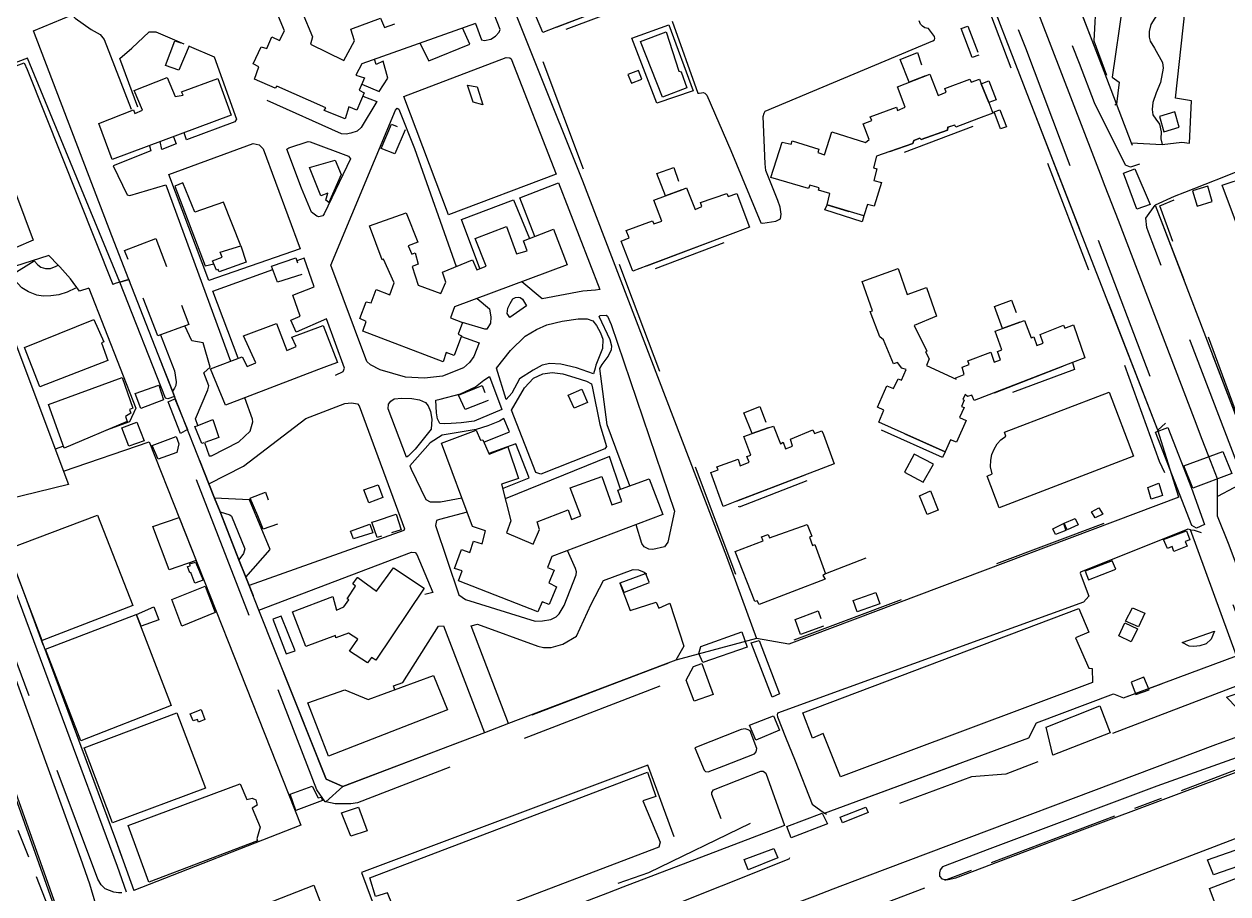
# Model space of a CAD drawing. Header units: millimetres. Extents: x 198785 to 203305, y 542885 to 545889.
# Drawn here: x 200069 to 200370.9, y 545130.9 to 545349.1 of the extents above; entities that cross this region are included whole.
import ezdxf

# ---------------------------------------------------------------- set-up
doc = ezdxf.new("R2010")
doc.units = ezdxf.units.MM
for name, pattern in [('FENCE_25K', [54.3, 28.7, -9.2, -16.4]), ('HIDDEN_BULD_25K', [28.8, 18.4, -10.4]), ('HIDDEN_EMD_25K', [50.97, 33.12, -5.36, 7.13, -5.36]), ('HIDDEN_IN_25K', [56.5, 36.5, -20])]:
    doc.linetypes.add(name, pattern=pattern)
for name, color, linetype in [('A0013114', 253, 'Continuous'), ('A0013118', 253, 'Continuous'), ('A0023214', 253, 'Continuous'), ('A0023217', 253, 'Continuous'), ('A0033324', 253, 'Continuous'), ('A0033327', 253, 'Continuous'), ('A0043325', 253, 'Continuous'), ('A0093351', 253, 'Continuous'), ('A0151224', 253, 'Continuous'), ('B0014111', 253, 'Continuous'), ('B0014115', 253, 'Continuous'), ('B0014116', 253, 'Continuous'), ('B0014118', 253, 'Continuous'), ('B0024120', 253, 'Continuous'), ('B0024127', 253, 'Continuous'), ('C0076117', 253, 'Continuous'), ('C0523121', 253, 'Continuous'), ('F0017111', 253, 'Continuous'), ('F0047224', 253, 'Continuous'), ('G0018117', 253, 'Continuous')]:
    doc.layers.add(name, color=color, linetype=linetype)

msp = doc.modelspace()

# ---------------------------------------------------------------- linework, layer by layer
at = {"layer": 'A0013114'}
for points in [[(200358.59, 545230.47), (200353.32, 545247.28), (200334.35, 545296), (200327.97, 545312.39), (200321.08, 545330.09), (200294.87, 545398.03), (200285.98, 545421.51), (200284.11, 545426.46), (200280.98, 545434.87), (200276.83, 545444.87), (200274.03, 545451.61), (200262.36, 545482.2), (200256.57, 545497.9), (200247.42, 545522.69), (200236.51, 545551.28), (200233.54, 545558.89), (200222.44, 545569.22), (200221.84, 545570.34)], [(200354.2, 545447.89), (200350.46, 545448.39), (200341.15, 545445.05), (200333.47, 545442.33), (200307.67, 545432.24), (200305.17, 545426.33), (200313.5, 545405.32), (200339.75, 545337.27), (200346.64, 545319.3)], [(200086.44, 545100.3), (200086.57, 545101.28), (200085.54, 545103.75), (200082.79, 545111.55), (200078.03, 545125.07), (200074.53, 545135.02), (200044.35, 545219.68), (200042.96, 545223.74), (200040.73, 545230.2), (200033.07, 545252.48), (200006.7, 545325.3), (200006.27, 545325.01), (200032.6, 545252.31), (200043.88, 545219.51), (200074.06, 545134.85), (200085.07, 545103.57), (200086.44, 545100.3)], [(200352.62, 545303.68), (200372.11, 545252.85), (200375.1, 545245.03), (200377.39, 545239.07)], [(200060.58, 545228.85), (200064.75, 545217.65), (200069.08, 545206.01), (200091.95, 545144.58), (200096.48, 545131.79)], [(200269.69, 545151.21), (200320.98, 545170.07), (200322.83, 545173.84), (200342.18, 545181.13), (200344.72, 545180.12), (200361.32, 545186.29), (200373.03, 545190.64), (200361.49, 545222.26)], [(200259.64, 545148.09), (200219.16, 545132.62), (200215.27, 545131.13), (200162.94, 545111.13)], [(200378.09, 545146.88), (200304.72, 545118.75), (200294.2, 545112.4), (200290.53, 545105.38), (200286.1, 545100.6), (200281.83, 545097.7), (200275.61, 545094.83), (200243.3, 545082.19), (200245.3, 545077.05)]]:
    msp.add_lwpolyline(points, dxfattribs=at)
at = {"layer": 'A0013118'}
for points in [[(200007.74, 545395.04), (200006.08, 545389.17), (200010.39, 545377.89), (200074.66, 545402.45), (200101.56, 545412.34), (200120.33, 545438.26), (200142.61, 545470.52), (200146, 545475.06), (200151.23, 545454.06), (200209.05, 545309.77), (200245.11, 545215.54), (200252.63, 545194.98)], [(200346.64, 545319.3), (200354.35, 545318.87), (200359.31, 545319.46), (200361.25, 545319.26), (200361.7, 545329.83), (200357.74, 545330.48), (200369.27, 545436.45), (200370.36, 545443.44), (200370.47, 545444.82), (200369.79, 545450.86), (200369.41, 545451.33), (200368.84, 545451.6)], [(200345.35, 545411.06), (200344.13, 545403.59), (200342.5, 545384.01), (200345.82, 545383.17), (200345.9, 545382.17), (200342.09, 545366.82), (200342.77, 545366.21), (200344.32, 545364.49), (200344.73, 545363.54), (200344.53, 545361.54), (200343.97, 545359.48), (200343.64, 545356.77), (200344.01, 545355.3), (200344.43, 545353.66), (200341.85, 545335.74), (200343.58, 545334.54), (200342.97, 545329.03), (200342.52, 545328.78)], [(200182.21, 545349.28), (200183.72, 545345.17), (200184.48, 545344.97), (200186.02, 545345.32), (200187.2, 545346.07), (200188.15, 545347.04), (200188.34, 545347.71), (200167.24, 545401.9), (200166.22, 545402.17), (200164.98, 545402.03), (200163.11, 545401.43), (200161.64, 545400.7), (200161.16, 545400.11), (200161.29, 545399.1), (200172.12, 545370.29), (200171.61, 545368.71), (200170.69, 545366.26), (200170.93, 545364.99), (200173.82, 545356.44)], [(200355.01, 545354.41), (200351.54, 545348.95), (200351.13, 545347.2), (200351.11, 545345.78), (200351.35, 545344.83), (200352.42, 545343.04), (200354.45, 545339.45), (200354.65, 545338.04), (200353.97, 545334.42), (200352.87, 545331.88), (200352.03, 545329.39), (200351.87, 545327.63), (200352.06, 545326.33), (200352.79, 545325.26), (200353.71, 545324), (200354.11, 545322.03), (200354.02, 545320.34), (200354.35, 545318.87)], [(200095.25, 545285.01), (200090.98, 545295.95), (200071.36, 545347.4), (200081.02, 545351.44), (200081.79, 545350.57), (200085.8, 545347.7), (200088.06, 545346.52), (200089.1, 545345.23), (200095.85, 545327.78)], [(200097.51, 545328.24), (200093.03, 545340.44), (200095.98, 545343.09), (200100.38, 545347.19), (200102, 545347.11), (200109.03, 545344.11)], [(200168.27, 545344.33), (200170.52, 545339.9), (200180.74, 545344.06), (200178.95, 545348.12)], [(200110.36, 545343.54), (200116.62, 545340.87), (200122.29, 545325.21), (200121.83, 545324.56), (200109.68, 545320.04), (200109.11, 545321.85)], [(200092.99, 545284.36), (200069.87, 545340.55), (200026.29, 545324.11), (200026.58, 545323.5), (200069.04, 545339.35), (200069.76, 545337.72)], [(200153.65, 545334), (200158.02, 545332.18), (200160.23, 545335.53), (200159.04, 545339.78), (200157.29, 545338.97), (200156.9, 545340.29)], [(200175.46, 545301.29), (200164.24, 545330.92), (200189.87, 545340.71), (200190.8, 545340.6), (200191.14, 545340.4), (200202.39, 545311.44), (200175.46, 545301.29)], [(200069.76, 545337.72), (200091.25, 545283.8)], [(200153.93, 545331), (200157.44, 545329.68), (200153.54, 545323.16), (200152.48, 545322.25), (200150.94, 545321.7), (200149.78, 545321.52), (200148.62, 545321.6), (200129.92, 545329.96)], [(200178.65, 545270.73), (200183.1, 545269.17), (200181.75, 545265.73), (200180.72, 545264.2), (200179.19, 545262.91), (200173.92, 545260.8), (200169.39, 545260.27), (200164.65, 545260.58), (200158.3, 545262.42), (200155.84, 545263.61), (200154.96, 545264.45), (200145.94, 545288.62), (200162.1, 545327.51), (200162.58, 545327.99), (200162.98, 545327.72), (200166.91, 545317.92), (200177.32, 545288.29)], [(200100.41, 545318.59), (200100.77, 545317.29), (200091.35, 545313.53), (200094.86, 545306.27), (200095.54, 545306.13), (200104.52, 545308.81), (200120.78, 545264.56)], [(200106.45, 545320.85), (200107.09, 545319.03), (200103.57, 545317.6), (200103.13, 545319.61)], [(200115.31, 545284.79), (200105.28, 545311.33), (200126.46, 545319.16), (200127.93, 545318.77), (200128.93, 545317.82), (200138.21, 545292.7), (200115.31, 545284.79)], [(200142.9, 545300.78), (200142.43, 545300.95), (200141.09, 545301.9), (200138.55, 545307.95), (200134.89, 545317.7), (200135.35, 545318.09), (200140.22, 545319.64), (200140.73, 545319.54), (200150.32, 545315.98), (200150.81, 545315.32), (200144.23, 545301.47), (200143.87, 545301.01), (200142.9, 545300.78)], [(200526.92, 545296.44), (200518.55, 545317.95), (200516.93, 545317.45), (200515.19, 545320.31), (200403.68, 545277.29), (200391.94, 545307.22), (200395.73, 545308.95), (200393.04, 545313.84), (200379.64, 545314.58), (200378.72, 545314.3), (200370.19, 545310.91), (200359.98, 545306.85), (200357.41, 545305.83), (200352.62, 545303.68)], [(200197.07, 545295.83), (200193.33, 545305.51), (200203.04, 545309.24), (200213.4, 545282.56), (200212.3, 545282.36), (200209.12, 545282.13), (200198.94, 545280.15), (200193.84, 545284.48)], [(200183.28, 545287.78), (200178.72, 545300.05), (200191.75, 545305.02), (200195.71, 545295.3)], [(200077.56, 545288.66), (200075.22, 545291.07), (200066.62, 545288.33), (200065.96, 545290.19), (200044.34, 545282.27), (200043.95, 545283.1)], [(200085.19, 545282.83), (200082.91, 545282.07), (200080.65, 545285.19), (200077.99, 545288.21), (200077.56, 545288.66)], [(200147.08, 545261.06), (200148.98, 545261.95), (200149.32, 545262.81), (200144.82, 545275.14), (200137.21, 545271.84), (200135.88, 545274.88), (200138.19, 545275.87), (200136.35, 545281.12), (200141.74, 545283.17), (200139.19, 545290.39), (200137.41, 545289.75)], [(200122.68, 545265.29), (200116.33, 545282.09), (200131.35, 545287.55)], [(200057.55, 545283.16), (200058.62, 545282.86), (200061.69, 545276.06), (200063.93, 545276.86), (200080.11, 545233.66), (200060.58, 545228.85)], [(200085.19, 545282.83), (200097.05, 545252.8)], [(200358.59, 545230.47), (200260.8, 545193.56), (200252.63, 545194.98), (200232.43, 545189.57), (200229.12, 545188.31), (200217.67, 545183.97), (200190.47, 545173.66), (200184.48, 545171.38), (200148.94, 545157.9), (200144.7, 545159.72), (200127.88, 545202.14), (200125.43, 545208.29), (200124.61, 545210.37), (200122.86, 545214.77), (200118.12, 545226.74), (200116.76, 545230.16), (200115.33, 545233.77), (200106.69, 545255.7), (200106.17, 545257.02), (200095.25, 545285.01), (200091.8, 545284.02), (200091.25, 545283.8)], [(200182.59, 545280.3), (200185.68, 545277.64), (200186.02, 545275.61), (200185.96, 545274.07), (200185.01, 545272.61), (200184.53, 545272.57), (200178.95, 545274.28)], [(200190.76, 545275.5), (200190.11, 545276.48), (200190.26, 545277.84), (200190.86, 545279.03), (200191.55, 545280.15), (200192.21, 545280.55), (200192.85, 545280.63), (200193.4, 545280.52), (200194, 545280.11), (200194.97, 545278.42), (200190.76, 545275.5)], [(200112.6, 545248.44), (200111.97, 545250.13), (200115.09, 545257.39), (200115.33, 545258.39), (200114.1, 545261.59), (200115.66, 545263.05), (200113.88, 545269.16), (200111.07, 545269.62), (200109.3, 545273.42)], [(200211.78, 545261.35), (200207.54, 545262.86), (200203.62, 545263.82), (200200.8, 545263.97), (200198.93, 545263.57), (200196.67, 545262.34), (200193.22, 545260.13), (200191.32, 545256.57), (200189.86, 545254.93), (200187.45, 545262.77), (200190.98, 545267.27), (200194.66, 545270.8), (200197.47, 545272.46), (200200.07, 545273.63), (200203.89, 545274.62), (200207.96, 545275.15), (200210.16, 545275.16), (200211.63, 545274.65), (200212.56, 545273.47), (200213.55, 545271.67), (200214.12, 545270.08), (200214.04, 545267.74), (200212.39, 545263.54), (200212.18, 545262.83), (200211.78, 545261.35)], [(200220.92, 545233.28), (200215.18, 545248.6), (200213.33, 545262.73), (200213.92, 545263.7), (200215.44, 545265.74), (200216.28, 545267.51), (200216.37, 545268.28), (200215.92, 545269.94), (200213.24, 545275.76), (200213.47, 545276), (200214.93, 545276.1), (200215.33, 545275.86), (200216.17, 545273.73), (200232.06, 545226.9), (200230.46, 545219.14), (200229.62, 545218), (200226.7, 545217.3), (200225.64, 545217.4), (200224.52, 545217.98), (200223.94, 545218.85), (200222.47, 545223.54)], [(200103.16, 545271.18), (200106.72, 545262.16), (200107.13, 545259.34), (200107.02, 545258.49), (200106.69, 545257.77), (200106.17, 545257.02)], [(200198.59, 545236.19), (200197.34, 545236.62), (200191.23, 545252.24), (200194.5, 545257.84), (200196.77, 545260.26), (200199.07, 545261.34), (200201.39, 545261.68), (200204.09, 545261.34), (200207.09, 545260.48), (200210.04, 545259.56), (200211.26, 545258.91), (200211.51, 545257.75), (200213.38, 545248.66), (200215, 545243.15), (200214.64, 545242.53), (200198.59, 545236.19)], [(200174.48, 545248.82), (200173.28, 545248.95), (200172.66, 545250.09), (200172.38, 545251.58), (200172.26, 545254.77), (200173.3, 545255), (200178.41, 545256.34), (200182.2, 545258.13), (200184.32, 545259.8), (200185.7, 545260.74), (200188.77, 545252.44), (200181.88, 545249.5), (200178.62, 545249.05), (200176.09, 545248.89), (200174.48, 545248.82)], [(200114.21, 545244.12), (200115.44, 545240.8), (200115.99, 545240.79), (200122.87, 545244.32), (200125.66, 545246.99), (200126.37, 545249.37), (200126.3, 545250), (200124.31, 545255.33)], [(200164.88, 545240.51), (200160.3, 545252.59), (200160.35, 545253.76), (200160.93, 545254.54), (200161.79, 545255.09), (200163.71, 545255.31), (200166.22, 545255.22), (200168.14, 545254.87), (200169.61, 545254.17), (200170.34, 545253.37), (200170.94, 545251.94), (200171.22, 545249.97), (200171.04, 545247.52), (200167.07, 545242.46), (200165.29, 545240.75), (200164.88, 545240.51)], [(200097.05, 545252.8), (200095.44, 545249.38), (200089.65, 545247.23)], [(200115.33, 545233.77), (200123.99, 545238.24), (200139.64, 545250.21), (200149.43, 545253.92), (200151.11, 545254.1), (200152.58, 545253.85), (200153, 545253.37), (200164.4, 545222.51), (200164.22, 545222.07), (200125.43, 545208.29)], [(200184.29, 545244.22), (200190.7, 545246.8), (200189.31, 545250.18), (200188.18, 545249.47), (200185.29, 545248.3), (200182.35, 545247.45), (200173.82, 545245.98), (200170.86, 545244.1), (200165.76, 545238.32), (200166.03, 545237.51), (200169.74, 545229.83), (200170.82, 545229.24), (200173.38, 545229.28), (200178.79, 545230.29)], [(200078.84, 545243.22), (200076.81, 545242.46)], [(200078.86, 545236.99), (200100.39, 545244.34)], [(200100.39, 545244.34), (200138.35, 545148.23), (200096.48, 545131.79)], [(200189, 545232.66), (200195.61, 545235.29), (200192.3, 545243.83), (200185.55, 545241.44)], [(200218.59, 545232.43), (200215.8, 545240.65), (200189.64, 545230.05)], [(200124.61, 545210.37), (200130.69, 545217.33), (200125.49, 545229.74), (200116.76, 545230.16)], [(200118.12, 545226.74), (200120.6, 545226.04), (200121.02, 545225.71), (200124.32, 545217.46), (200124.17, 545216.9), (200123.98, 545216.3), (200122.86, 545214.77)], [(200180.14, 545226.65), (200173.17, 545224.87), (200172.38, 545224.57), (200172.17, 545223.38), (200178, 545205.99), (200179.66, 545204.79), (200197.18, 545199.36), (200199.03, 545199.41), (200201.07, 545199.79), (200202.41, 545200.42), (200203.13, 545201.17), (200204.4, 545203.31), (200207.47, 545210.94), (200207.48, 545211.7), (200207.24, 545212.57), (200205.29, 545217.04)], [(200361.49, 545222.26), (200360.79, 545222.4), (200333.87, 545211.61), (200333.8, 545211.4), (200336.03, 545205.6), (200334.66, 545204.11), (200257.88, 545176.24), (200257.85, 545175.85), (200257.96, 545175.33), (200259.96, 545170.27), (200262.33, 545164.29), (200266.61, 545153.45), (200269.69, 545151.21)], [(200127.82, 545202.12), (200166.12, 545216.66), (200167.02, 545216.54), (200167.5, 545216.07), (200171.45, 545206.58), (200169.45, 545206)], [(200190.47, 545173.66), (200181.14, 545198.14), (200182.72, 545198.59), (200197.86, 545193.11), (200199.28, 545192.74), (200201.14, 545192.77), (200204.13, 545193.57), (200207.49, 545195.59), (200211.19, 545203.6), (200214.29, 545209.56), (200221.76, 545212.34), (200223.09, 545212.2), (200224.52, 545211.62), (200225.05, 545211.19), (200224.9, 545211.13)], [(200218.46, 545208.87), (200218.4, 545208.85), (200220.99, 545201.99), (200227.5, 545204.13), (200228.17, 545202.65), (200230.89, 545203.84), (200234.45, 545193.05), (200232.43, 545189.57)], [(200161.95, 545182.15), (200161.59, 545183.17), (200163.96, 545183.93), (200172.88, 545198.06), (200174.13, 545198.22), (200184.48, 545171.38)], [(200249.79, 545172.33), (200248.83, 545172.16), (200237.15, 545167.6), (200239.51, 545161.96), (200239.84, 545161.68), (200240.57, 545161.6), (200244.48, 545163.07), (200252.17, 545166.07), (200252.59, 545166.62), (200252.72, 545167.45), (200251.03, 545171.86), (200250.53, 545172.12), (200249.79, 545172.33)], [(200231.99, 545145.26), (200229.33, 545152.53), (200227.66, 545157.1), (200225.42, 545163.25), (200153.57, 545136.31), (200162.94, 545111.13)], [(200243.8, 545149.82), (200241.49, 545155.88), (200241.47, 545156.35), (200241.89, 545157.06), (200253.74, 545161.7), (200254.29, 545161.71), (200254.99, 545161.27), (200259.64, 545148.09)], [(200098.75, 545117.49), (200112.72, 545122.96), (200113.09, 545121.97), (200141.68, 545133.17), (200151.69, 545106.87)]]:
    msp.add_lwpolyline(points, dxfattribs=at)
at = {"layer": 'A0023214'}
for points in [[(200388.08, 545175.87), (200380.46, 545193.5), (200371.17, 545218.37), (200368.3, 545225.72), (200368.24, 545230.59), (200368.28, 545234.9), (200368.24, 545235.01), (200365.93, 545241.04), (200364.45, 545244.91), (200362.5, 545250), (200343.4, 545299.8), (200340.13, 545308.32), (200338.92, 545311.49), (200337.25, 545315.83), (200305.59, 545398.03), (200295.87, 545422.64), (200294.38, 545426.4), (200291.77, 545433.01)], [(200097.5, 545059.09), (200095.97, 545092.3), (200093.19, 545104.27), (200090.81, 545114.53), (200088.87, 545121.84), (200086.98, 545128.33), (200085.51, 545133.4), (200083.24, 545139.8), (200056.72, 545212.84), (200054.55, 545218.66), (200051.77, 545226.29), (200050.63, 545229.46), (200049.49, 545232.66), (200042.74, 545251.63), (200015.6, 545324.1), (200014.65, 545325.4), (200011.64, 545329.49), (200011.63, 545329.52), (200000, 545335.41)], [(200097.5, 545059.09), (200103.57, 545062.05), (200112.96, 545066.63), (200136.56, 545078.14), (200137.7, 545078.7), (200152.01, 545085.68), (200160.39, 545089.77), (200161.05, 545090.09), (200164.76, 545091.5), (200172.25, 545094.34), (200219.83, 545112.42), (200224.09, 545114.04), (200227.32, 545115.26), (200260.03, 545127.69), (200267.39, 545130.49), (200271.91, 545132.2), (200279.8, 545135.2), (200280.49, 545135.46), (200367.88, 545168.42), (200368.78, 545168.75), (200374.52, 545170.87)]]:
    msp.add_lwpolyline(points, dxfattribs=at)
at = {"layer": 'A0023217'}
msp.add_lwpolyline([(200532.55, 545294.75), (200527.48, 545292.81), (200527.46, 545292.8), (200526.22, 545292.33), (200451.38, 545263.64), (200387.21, 545239.04), (200376.49, 545234.93), (200368.24, 545230.59)], dxfattribs=at)
at = {"layer": 'A0033324', "linetype": 'HIDDEN_IN_25K', "flags": 128}
for points in [[(200355.21, 545248.98), (200353.32, 545247.28), (200321.08, 545330.09), (200294.87, 545398.03), (200285.98, 545421.51), (200284.11, 545426.46), (200286.49, 545426.93), (200287.08, 545426.54), (200288.79, 545422.21), (200320.07, 545343.14), (200354.9, 545251.34), (200355.3, 545250), (200355.36, 545249.53), (200355.21, 545248.98)], [(200348.68, 545313.98), (200346.48, 545313.17), (200345.2, 545313.71), (200337.44, 545329.32), (200333.64, 545339.17), (200317.96, 545379.88), (200322.08, 545383.07), (200339.75, 545337.27), (200346.64, 545319.3), (200348.68, 545313.98)], [(200376.46, 545238.77), (200373.59, 545238.69), (200373.08, 545239.13), (200361.46, 545269.45), (200350.93, 545296.92), (200350.53, 545298.04), (200350.32, 545300.43), (200352.62, 545303.68), (200371.2, 545255.22), (200377.39, 545239.07), (200376.46, 545238.77)], [(200106.69, 545255.7), (200105.04, 545255.09), (200104.44, 545255.28), (200092.99, 545284.36), (200095.25, 545285.01), (200106.17, 545257.02), (200106.69, 545255.7)], [(200148.94, 545157.9), (200144.68, 545154.01), (200144.46, 545154.06), (200142.37, 545157.07), (200109.29, 545242.39), (200109.18, 545243.95), (200109.44, 545244.88), (200110.26, 545246.54), (200110.28, 545246.58), (200115.33, 545233.77), (200116.76, 545230.16), (200118.12, 545226.74), (200122.86, 545214.77), (200124.61, 545210.37), (200125.43, 545208.29), (200127.88, 545202.14), (200144.7, 545159.72), (200148.94, 545157.9)], [(200093.54, 545131.23), (200092.63, 545131.2), (200091.52, 545131.42), (200089.36, 545132.23), (200088.28, 545133.22), (200087.49, 545134.69), (200054.15, 545223.69), (200053.99, 545224.43), (200054.24, 545225.74), (200055.46, 545227.02), (200060.58, 545228.85), (200064.75, 545217.65), (200069.08, 545206.01), (200091.95, 545144.58), (200096.48, 545131.79), (200093.54, 545131.23)], [(200376.03, 545184.19), (200315.18, 545161.01), (200306.57, 545160.28), (200274.89, 545148.53), (200274.24, 545148.35), (200273.72, 545148.44), (200269.69, 545151.21), (200320.98, 545170.07), (200322.83, 545173.84), (200342.18, 545181.13), (200344.72, 545180.12), (200373.03, 545190.64), (200361.49, 545222.26), (200362.42, 545222.14), (200364.41, 545221.47), (200364.98, 545220.9), (200365.47, 545220.43), (200366.03, 545219.76), (200378.19, 545187.25), (200378.32, 545186.38), (200378.25, 545185.77), (200378.09, 545185.42), (200376.83, 545184.63), (200376.03, 545184.19)], [(200144.68, 545154.01), (200148.94, 545157.9), (200184.48, 545171.38), (200190.47, 545173.66), (200217.67, 545183.97), (200229.12, 545188.31), (200232.43, 545189.57), (200237.47, 545190.92), (200237.16, 545189.94), (200234.1, 545185.22), (200152.62, 545153.79), (200150.89, 545153.57), (200149.14, 545153.5), (200146.99, 545153.51), (200144.68, 545154.01)], [(200260.76, 545139.64), (200221.2, 545123.89), (200219.35, 545123.9), (200213.11, 545124.09), (200210.86, 545124.16), (200207.53, 545123.7), (200166.07, 545107.11), (200164.86, 545107.15), (200164.08, 545107.51), (200161.79, 545114.19), (200225.65, 545136.3), (200257.8, 545151.94), (200258.62, 545149.97), (200259.09, 545148.88), (200259.43, 545148), (200260.66, 545145.66), (200261.03, 545140.38), (200260.76, 545139.64)]]:
    msp.add_lwpolyline(points, dxfattribs=at)
at = {"layer": 'A0033327'}
msp.add_lwpolyline([(200058.8, 545228.21), (200060.88, 545222.61), (200063.05, 545216.79), (200092.33, 545137.89), (200094.62, 545131.44)], dxfattribs=at)
at = {"layer": 'A0043325'}
for points in [[(200351.34, 545303.88), (200348.06, 545302.67), (200344.68, 545311.69), (200347.56, 545312.83), (200351.34, 545303.88)], [(200103.96, 545254.9), (200098.28, 545252.72), (200096.84, 545256.46), (200102.74, 545258.56), (200103.96, 545254.9)], [(200109.95, 545247.41), (200108.23, 545246.45), (200105.08, 545254.35), (200106.82, 545255.12), (200109.95, 545247.41)], [(200099.06, 545244.55), (200095.29, 545243.25), (200093.51, 545247.83), (200097.26, 545249.24), (200099.06, 545244.55)], [(200365.04, 545223.59), (200363, 545222.68), (200361.86, 545223.33), (200352.67, 545246.77), (200355.77, 545247.88), (200361.73, 545232.71), (200365.04, 545223.59)], [(200107.27, 545241.65), (200102.64, 545239.94), (200101.07, 545243.4), (200107.13, 545245.66), (200107.79, 545243.83), (200107.27, 545241.65)], [(200371.82, 545236.35), (200362.05, 545232.69), (200359.82, 545238.34), (200369.63, 545241.92), (200371.82, 545236.35)], [(200250.29, 545192.82), (200239.19, 545188.98), (200238.23, 545191.21), (200238.73, 545193.01), (200249.01, 545196.69), (200250.29, 545192.82)], [(200258.44, 545181.15), (200256.56, 545180.28), (200251.28, 545193.9), (200253.3, 545194.51), (200258.44, 545181.15)], [(200241.77, 545180.97), (200237.04, 545179.28), (200235.04, 545184.55), (200236.86, 545187.98), (200238.93, 545188.71), (200241.77, 545180.97)], [(200384.14, 545170.02), (200381.42, 545169.12), (200370.48, 545180.26), (200373.33, 545181.26), (200373.37, 545181.4), (200376.48, 545182.48), (200386.79, 545171.59), (200383.73, 545170.48), (200384.14, 545170.02)], [(200258.39, 545171.98), (200252.46, 545169.49), (200250.89, 545173.25), (200256.89, 545175.58), (200258.39, 545171.98)], [(200141.25, 545157.96), (200142.76, 545155.08), (200143.52, 545155.25), (200143.83, 545154.41), (200137.1, 545151.86), (200135.68, 545155.97), (200141.25, 545157.96)], [(200155.05, 545146.78), (200150.95, 545145.43), (200148.6, 545151.26), (200152.85, 545152.7), (200155.05, 545146.78)], [(200270.45, 545148.56), (200261.31, 545145), (200260.26, 545147.86), (200269.12, 545151.17), (200270.45, 545148.56)]]:
    msp.add_lwpolyline(points, dxfattribs=at)
at = {"layer": 'A0093351'}
msp.add_lwpolyline([(200000, 545323.07), (200000, 545323.07), (200006.27, 545325.01), (200032.6, 545252.31), (200043.88, 545219.51), (200074.06, 545134.85), (200085.07, 545103.57), (200093.39, 545083.71), (200095.22, 545079.81), (200097.9, 545074.12), (200106.76, 545055.27), (200120.07, 545031.43), (200136.85, 545005.41), (200149.84, 544983.13)], dxfattribs=at)
at = {"layer": 'A0151224'}
msp.add_lwpolyline([(200341.37, 545171.31), (200326.93, 545165.75), (200325.3, 545172.81), (200338.79, 545178.09), (200341.37, 545171.31)], dxfattribs=at)
at = {"layer": 'B0014111'}
for points in [[(200071.3, 545294.86), (200041.36, 545281.99), (200027.72, 545317.61), (200058.36, 545329.2), (200071.3, 545294.86)], [(200124.66, 545289.37), (200117.95, 545287), (200117.69, 545287.56), (200117.2, 545287.37), (200116.27, 545289.75), (200118.65, 545290.65), (200118.12, 545291.93), (200123.34, 545293.44), (200124.66, 545289.37)], [(200089.96, 545264.75), (200072.9, 545258.12), (200069.12, 545267.95), (200086.46, 545274.98), (200089.01, 545269.37), (200088.44, 545269.12), (200089.96, 545264.75)], [(200094.83, 545249.43), (200079.02, 545242.71), (200075.08, 545253.69), (200093.6, 545260.5), (200096.25, 545252.79), (200095.42, 545252.44), (200095.75, 545251.51), (200094.42, 545250.71), (200094.83, 545249.43)], [(200347.22, 545240.72), (200313.47, 545227.76), (200310.49, 545235.7), (200311.73, 545236.3), (200311.37, 545238.03), (200311.4, 545239.69), (200311.71, 545241.17), (200312.28, 545242.49), (200313.01, 545243.83), (200313.96, 545244.8), (200315.21, 545245.74), (200314.85, 545246.72), (200341.07, 545256.8), (200347.22, 545240.72)], [(200096.22, 545203.26), (200073.49, 545194.53), (200064.87, 545217.42), (200087.39, 545225.97), (200096.22, 545203.26)], [(200112.13, 545214.59), (200105.36, 545212.26), (200101.31, 545223.06), (200107.86, 545225.38), (200112.13, 545214.59)], [(200265.96, 545220.42), (200266.7, 545218.32), (200267.27, 545218.58), (200269.97, 545211.21), (200269.3, 545210.79), (200269.87, 545209.87), (200253.29, 545203.57), (200252.85, 545204.42), (200252.21, 545204.26), (200247.33, 545216.83), (200254.34, 545219.51), (200253.94, 545220.47), (200255.57, 545221.08), (200255.91, 545220.21), (200265.37, 545223.62), (200266.51, 545220.63), (200265.96, 545220.42)], [(200116.93, 545201.5), (200108.57, 545198.08), (200106.07, 545204.76), (200114.43, 545208.17), (200116.93, 545201.5)], [(200105.84, 545178.24), (200083.24, 545169.32), (200074.38, 545192.37), (200097.12, 545201.01), (200105.84, 545178.24)], [(200336.88, 545183.93), (200273.74, 545160.31), (200269.39, 545171.21), (200266.69, 545170.04), (200264.26, 545176.38), (200333.5, 545202.54), (200336.03, 545196.61), (200332.64, 545195.15), (200335.99, 545187.56), (200336.85, 545187.49), (200336.88, 545183.93)], [(200171.67, 545185.72), (200175.13, 545177.1), (200145.3, 545165.48), (200140.18, 545178.83), (200149.4, 545182.13), (200155.25, 545179.69), (200171.67, 545185.72)], [(200114.46, 545157.51), (200091.13, 545148.8), (200084.07, 545167.58), (200107.27, 545176.39), (200114.46, 545157.51)], [(200228.15, 545142.68), (200166.51, 545119.22), (200164.77, 545119.72), (200160.16, 545131.26), (200157.13, 545130.32), (200155.7, 545135.01), (200225.31, 545161.47), (200227.38, 545155.38), (200224.16, 545154.31), (200228.51, 545143.92), (200228.15, 545142.68)], [(200123.15, 545158.53), (200124.87, 545154.59), (200126.17, 545154.96), (200127.08, 545154.53), (200127.4, 545153.19), (200126.15, 545152.43), (200128.21, 545147.7), (200127.39, 545144.73), (200127.56, 545144.29), (200100.31, 545133.93), (200095.13, 545148.08), (200123.15, 545158.53)]]:
    msp.add_lwpolyline(points, dxfattribs=at)
at = {"layer": 'B0014115'}
for points in [[(200224.67, 545356.79), (200202.51, 545348.32), (200199.08, 545347.01), (200195.93, 545354.49), (200198.19, 545355.44), (200197.66, 545357.07), (200203.9, 545359.46), (200204.27, 545358.65), (200206.27, 545359.41), (200204.3, 545364.62), (200207.09, 545365.67), (200211.15, 545367.2), (200212.53, 545367.72), (200214.71, 545362.47), (200216.58, 545363.28), (200216.29, 545364.26), (200222.52, 545366.49), (200222.84, 545365.61), (200225.09, 545366.42), (200228.11, 545358.1), (200224.67, 545356.79)], [(200182.21, 545349.28), (200153.67, 545339.14), (200152.22, 545336.32), (200154.34, 545335.59), (200152.99, 545332.49), (200154.31, 545331.87), (200152.44, 545327.51), (200150.44, 545328.3), (200149.48, 545325.3), (200144.27, 545327.38), (200144.64, 545328.1), (200132.37, 545333.52), (200131.92, 545333.06), (200126.79, 545335.32), (200127.84, 545338.38), (200126.45, 545339.09), (200128.44, 545343.41), (200129.83, 545343.01), (200131.14, 545345.86), (200133.02, 545345), (200134.28, 545347.43), (200127.86, 545362.85)], [(200138.71, 545352.09), (200141.29, 545345.88)], [(200141.29, 545345.88), (200140.79, 545344.09), (200149.21, 545339.95), (200151.85, 545344.9), (200150.94, 545347.8), (200158.39, 545350.54), (200159.35, 545348.25), (200161.92, 545349.18)], [(200104.91, 545335.71), (200106.88, 545330.92), (200108.85, 545331.26), (200108.49, 545332.08), (200117.57, 545335.41), (200120.92, 545326.26), (200091.07, 545315.1), (200087.76, 545324.17), (200096.44, 545327.62), (200096.77, 545326.68), (200098.65, 545327.51), (200096.62, 545332.45), (200104.91, 545335.71)], [(200309.02, 545334.13), (200310.88, 545329.41), (200311.91, 545326.79), (200308.32, 545325.4), (200302.65, 545323.23), (200302.35, 545323.76), (200300.66, 545323.23), (200300.56, 545322.45), (200293.91, 545320.11), (200293.65, 545320.48), (200292.11, 545319.92), (200291.87, 545319.17), (200286.1, 545317.15), (200282.76, 545315.98), (200282.02, 545313.08), (200282.83, 545312.81), (200282.06, 545309.89), (200283.97, 545309.36), (200282.14, 545303.46), (200280.48, 545303.86), (200279.55, 545301.01), (200270.39, 545303.76), (200271.05, 545306.63), (200268.23, 545307.47), (200268.39, 545308), (200266, 545308.68), (200265.7, 545307.83), (200256.26, 545310.64), (200259.06, 545319.5), (200261.32, 545318.97), (200261.63, 545319.81), (200268.32, 545317.76), (200268.05, 545316.91), (200269.71, 545316.29), (200271.56, 545322.11), (200279.99, 545319.37), (200280.95, 545320.12), (200279.37, 545324.09), (200281.6, 545324.9), (200281.18, 545325.81), (200287.77, 545328.22), (200288.03, 545327.44), (200289.92, 545328.23), (200288.05, 545333.34), (200296.15, 545336.54), (200298.19, 545331.21), (200300.2, 545331.98), (200299.85, 545332.94), (200306.18, 545335.32), (200306.5, 545334.55), (200308.56, 545335.31), (200309.02, 545334.13)], [(200379.63, 545314.5), (200396.95, 545269.62), (200434.34, 545283.97), (200438.88, 545272.32), (200398.17, 545256.75), (200392.43, 545270.27), (200384.93, 545267.33), (200369.47, 545308.68), (200375.51, 545310.68), (200374.81, 545312.64), (200379.63, 545314.5)], [(200247.37, 545296.82), (200225.17, 545288.47), (200221.63, 545287.14), (200218.68, 545294.64), (200220.69, 545295.5), (200220.01, 545297.34), (200226.56, 545299.75), (200226.91, 545298.97), (200228.89, 545299.7), (200226.9, 545304.93), (200229.84, 545306.03), (200233.95, 545307.55), (200235.13, 545307.99), (200237.27, 545302.63), (200238.92, 545303.36), (200238.59, 545304.32), (200245.22, 545306.63), (200245.53, 545305.86), (200247.72, 545306.62), (200250.92, 545298.16), (200247.37, 545296.82)], [(200165.28, 545293.46), (200166.24, 545291.41), (200167.08, 545291.71), (200167.81, 545288.88), (200166.3, 545288.28), (200167.84, 545283.63), (200173.48, 545281.49), (200174.75, 545284.33), (200173.91, 545286.89), (200181.47, 545289.99), (200182.5, 545287.48), (200184.85, 545288.36), (200182.11, 545295.33), (200189.98, 545298.3), (200192.49, 545291.51), (200195.12, 545292.25), (200194.21, 545294.7), (200201.77, 545297.68), (200205.15, 545288.68), (200176.93, 545278.19), (200175.92, 545275.41), (200178.95, 545274.28), (200177.83, 545271.32), (200178.7, 545270.87), (200176.84, 545265.94), (200174.81, 545266.73), (200174.1, 545264.37), (200153.91, 545272.06), (200154.79, 545274.5), (200153.2, 545275.27), (200154.81, 545279.43), (200156, 545279.2), (200157.3, 545282.55), (200160.69, 545281.19), (200161.78, 545284.22), (200159.13, 545290.14), (200158.78, 545290), (200155.63, 545298.46), (200164.82, 545301.79), (200167.7, 545294.44), (200165.28, 545293.46)], [(200314.33, 545272.73), (200318.68, 545274.36), (200319.83, 545274.79), (200321.52, 545270.41), (200322.22, 545270.64), (200322.99, 545268.5), (200324.57, 545269.05), (200323.79, 545271.27), (200329.68, 545273.59), (200329.95, 545272.83), (200332.18, 545273.66), (200334.99, 545265.4), (200331.9, 545264.21), (200307.27, 545254.71), (200306.67, 545256), (200305.54, 545255.72), (200304.96, 545256.17), (200304.38, 545254.93), (200304.7, 545254.8), (200304.04, 545253.19), (200304.71, 545252.94), (200303.54, 545250.47), (200305.2, 545249.66), (200302.84, 545244.23), (200301.34, 545244.79), (200299.93, 545241.81), (200283.32, 545249.26), (200284.61, 545252.25), (200283.03, 545253.05), (200285.36, 545258.37), (200286.98, 545257.71), (200288.18, 545260.12), (200289.03, 545259.81), (200290.16, 545262.46), (200289.07, 545262.84), (200288.03, 545264.23), (200287.02, 545263.86), (200284.53, 545269.94), (200283.55, 545270.65), (200281.17, 545277.03), (200281.76, 545277.22), (200279.17, 545284.5), (200288.21, 545287.81), (200290.42, 545281.24), (200295.29, 545282.99), (200297.83, 545275.81), (200292.17, 545273.52), (200295.35, 545267.1), (200295, 545266.9), (200295.97, 545265.14), (200295.32, 545263.49), (200302.69, 545260.08), (200302.65, 545260.38), (200304.7, 545261.24), (200304.2, 545263.04), (200306.01, 545263.71), (200305.68, 545264.63), (200311.45, 545266.82), (200312.25, 545264.31), (200313.81, 545264.89), (200313.07, 545266.98), (200314.16, 545267.42), (200312.48, 545272.04), (200314.33, 545272.73)], [(200132.32, 545274), (200134.86, 545267.25), (200137.23, 545268.21), (200136.17, 545270.55), (200144.03, 545273.5), (200147.55, 545264.26), (200145.52, 545263.48), (200142.83, 545262.44), (200119.52, 545253.48), (200115.77, 545262.64), (200123.65, 545265.66), (200124.92, 545263.25), (200127.08, 545264.12), (200124.05, 545270.89), (200132.32, 545274)], [(200182.39, 545247.27), (200183.43, 545244.75), (200184.01, 545244.83), (200185.64, 545241.25), (200190.29, 545243.04), (200193.01, 545235.14), (200188.74, 545233.67), (200191.02, 545224.51), (200189.98, 545221.49), (200196.66, 545218.7), (200198.28, 545222.36), (200197.67, 545224.28), (200205.41, 545227.31), (200206.26, 545224.87), (200208.6, 545225.77), (200205.94, 545232.76), (200213.89, 545235.67), (200216.38, 545228.52), (200218.88, 545229.35), (200217.89, 545232.17), (200225.72, 545235.04), (200229.14, 545226.07), (200201.3, 545215.53), (200200.26, 545212.77), (200201.94, 545212.16), (200200.61, 545208.97), (200202.53, 545207.97), (200200.7, 545203.56), (200198.87, 545204.18), (200197.85, 545201.67), (200177.9, 545209.47), (200178.83, 545211.98), (200176.93, 545212.6), (200178.71, 545217.29), (200180.79, 545216.57), (200181.72, 545219.38), (200183.83, 545218.76), (200184.66, 545222.01), (200181.46, 545223.1), (200173.68, 545244.02), (200182.39, 545247.27)], [(200268.85, 545237.57), (200247.64, 545229.43), (200244.3, 545228.14), (200241.24, 545236.64), (200243.04, 545237.28), (200242.7, 545238.03), (200248.02, 545239.96), (200248.58, 545238.29), (200250.8, 545239.22), (200250.25, 545240.66), (200251.23, 545241.01), (200249.48, 545245.67), (200251.57, 545246.4), (200255.62, 545247.81), (200256.91, 545248.26), (200258.68, 545243.85), (200259.38, 545244.22), (200259.92, 545242.54), (200261.71, 545243.26), (200261.16, 545245.02), (200266.79, 545247.36), (200267.24, 545246.41), (200269.06, 545247.1), (200269.49, 545246.13), (200272.13, 545238.83), (200268.85, 545237.57)], [(200169.33, 545207.6), (200157.16, 545189.53), (200156.09, 545190.28), (200155.12, 545188.89), (200150.56, 545191.83), (200152.7, 545194.82), (200150.34, 545196.38), (200147.19, 545195.16), (200147.09, 545195.72), (200139.64, 545193), (200136.33, 545201.71), (200146.45, 545205.51), (200147.31, 545202.12), (200149.16, 545202.91), (200150.44, 545204.72), (200150.01, 545204.98), (200152.12, 545208.14), (200151.41, 545208.68), (200152.55, 545210.25), (200152.61, 545210.33), (200152.66, 545210.3), (200157.35, 545206.88), (200161.65, 545212.7), (200169.33, 545207.6)]]:
    msp.add_lwpolyline(points, dxfattribs=at)
at = {"layer": 'B0014116', "linetype": 'HIDDEN_BULD_25K', "flags": 128}
for points in [[(200202.51, 545348.32), (200224.67, 545356.79), (200225.33, 545355.36), (200203.04, 545347.03), (200202.51, 545348.32)], [(200308.45, 545341.33), (200306.76, 545340.72), (200303.98, 545347.98), (200305.67, 545348.61), (200308.45, 545341.33)], [(200110.39, 545343.61), (200107.82, 545337.55), (200104.41, 545338.71), (200106.81, 545344.92), (200110.39, 545343.61)], [(200295.01, 545336.15), (200290.93, 545334.56), (200288.65, 545340.22), (200292.99, 545341.94), (200295.01, 545336.15)], [(200182.6, 545333.39), (200184.05, 545328.85), (200181.61, 545329.52), (200180.19, 545333.78), (200182.6, 545333.39)], [(200310.88, 545329.41), (200309.02, 545334.13), (200310.89, 545334.83), (200312.79, 545330.12), (200310.88, 545329.41)], [(200286.1, 545317.15), (200291.87, 545319.17), (200292.11, 545319.92), (200293.65, 545320.48), (200293.91, 545320.11), (200300.56, 545322.45), (200300.66, 545323.23), (200302.35, 545323.76), (200302.65, 545323.23), (200308.32, 545325.4), (200308.87, 545324.13), (200286.63, 545315.76), (200286.1, 545317.15)], [(200164.58, 545322.59), (200161.97, 545316.54), (200158.56, 545317.89), (200161.14, 545324.01), (200164.58, 545322.59)], [(200233.95, 545307.55), (200229.84, 545306.03), (200227.67, 545311.58), (200231.89, 545313.09), (200233.95, 545307.55)], [(200279.55, 545301.01), (200279.13, 545299.51), (200269.81, 545302.49), (200270.39, 545303.76), (200279.55, 545301.01)], [(200110.32, 545273.79), (200102.49, 545270.94), (200094.18, 545292.33), (200102.03, 545295.32), (200110.32, 545273.79)], [(200225.17, 545288.47), (200247.37, 545296.82), (200247.91, 545295.5), (200225.8, 545287.14), (200225.17, 545288.47)], [(200138.63, 545286.28), (200132.57, 545284.37), (200131.04, 545288.36), (200137.16, 545290.46), (200138.63, 545286.28)], [(200318.68, 545274.36), (200314.33, 545272.73), (200312.33, 545278.29), (200316.57, 545279.85), (200318.68, 545274.36)], [(200331.9, 545264.21), (200332.43, 545262.49), (200310.71, 545254.4), (200310.16, 545255.83), (200331.9, 545264.21)], [(200185.34, 545254.66), (200179.56, 545252.45), (200177.95, 545256.07), (200183.85, 545258.46), (200185.34, 545254.66)], [(200210.3, 545254.21), (200206.9, 545252.74), (200205.42, 545256.07), (200208.85, 545257.52), (200210.3, 545254.21)], [(200255.62, 545247.81), (200251.57, 545246.4), (200249.47, 545251.64), (200253.47, 545253.15), (200255.62, 545247.81)], [(200114.06, 545244.06), (200113.57, 545243.88), (200111.84, 545248.13), (200112.4, 545248.36), (200116.3, 545249.91), (200117.86, 545245.45), (200114.06, 545244.06)], [(200299.93, 545241.81), (200299.32, 545240.36), (200282.43, 545247.93), (200283.32, 545249.26), (200299.93, 545241.81)], [(200247.64, 545229.43), (200268.85, 545237.57), (200269.47, 545236.15), (200248.33, 545227.98), (200247.64, 545229.43)], [(200132.5, 545223.7), (200128.98, 545222.39), (200127.57, 545225.77), (200125.72, 545230.23), (200125.84, 545230.28), (200129.51, 545231.73), (200132.5, 545223.7)], [(200158.94, 545230.39), (200155.45, 545229.01), (200154.18, 545232.27), (200157.76, 545233.58), (200158.94, 545230.39)], [(200158.65, 545220.67), (200157.54, 545220.3), (200156.2, 545224.17), (200157.11, 545224.47), (200162.32, 545226.22), (200163.57, 545222.29), (200158.65, 545220.67)], [(200156.48, 545221.51), (200151.58, 545219.97), (200150.87, 545221.89), (200155.7, 545223.69), (200156.48, 545221.51)], [(200225.76, 545208.99), (200219.5, 545206.54), (200218.43, 545208.94), (200224.85, 545211.27), (200225.76, 545208.99)], [(200350.01, 545201.33), (200348.48, 545197.89), (200345.21, 545199.31), (200346.93, 545202.7), (200350.01, 545201.33)], [(200348.22, 545197.47), (200346.64, 545194.15), (200343.53, 545195.66), (200345.06, 545198.95), (200348.22, 545197.47)]]:
    msp.add_lwpolyline(points, dxfattribs=at)
at = {"layer": 'B0014118', "linetype": 'HIDDEN_BULD_25K', "flags": 128}
for points in [[(200315.31, 545323.34), (200313.86, 545322.79), (200312.24, 545327.09), (200313.66, 545327.57), (200315.31, 545323.34)], [(200354.43, 545230.86), (200351.65, 545229.95), (200350.77, 545232.87), (200353.52, 545233.95), (200354.43, 545230.86)], [(200298.25, 545227.16), (200295.43, 545226.1), (200293.55, 545230.79), (200296.31, 545232.01), (200298.25, 545227.16)], [(200333.29, 545223.48), (200330.54, 545222.27), (200329.84, 545223.95), (200332.58, 545225.14), (200333.29, 545223.48)], [(200339.51, 545226.16), (200337.62, 545225.24), (200336.63, 545226.76), (200338.53, 545227.74), (200339.51, 545226.16)], [(200330.25, 545222.1), (200327.64, 545221.05), (200326.96, 545222.53), (200329.65, 545223.82), (200330.25, 545222.1)], [(200111.98, 545214.18), (200113.86, 545209.66), (200111.8, 545208.88), (200110.79, 545211.56), (200110.56, 545211.44), (200109.98, 545213.08), (200110.63, 545213.26), (200110.55, 545213.69), (200111.98, 545214.18)], [(200283.57, 545203.71), (200277.89, 545201.73), (200276.91, 545204.5), (200282.61, 545206.5), (200283.57, 545203.71)], [(200102.75, 545199.66), (200098.34, 545198.12), (200097.22, 545201.05), (200101.5, 545202.97), (200102.75, 545199.66)], [(200269.48, 545198.08), (200263.65, 545196.02), (200262.31, 545199.74), (200268.14, 545201.92), (200269.48, 545198.08)], [(200113.39, 545177.19), (200114.34, 545174.72), (200112.74, 545174.03), (200112.46, 545174.72), (200111.37, 545174.39), (200110.65, 545176.09), (200113.39, 545177.19)]]:
    msp.add_lwpolyline(points, dxfattribs=at)
at = {"layer": 'B0024120', "linetype": 'FENCE_25K', "flags": 128}
for points in [[(200249.25, 545516.22), (200233.31, 545558.1), (200227.21, 545564.04), (200224.1, 545567.06), (200222.34, 545568.78), (200216.88, 545562.08), (200179.37, 545516.08), (200153.84, 545484.07), (200146.61, 545475.02), (200150.9, 545464.04), (200152.36, 545460.31), (200154.31, 545455.32), (200168.28, 545418.54), (200181.29, 545385.41), (200193.43, 545354.51), (200220.08, 545283.99), (200221.51, 545280.2), (200253.18, 545195.68), (200259.37, 545194.84), (200261.71, 545194.52), (200357.76, 545230.73), (200355.28, 545236.03), (200353.69, 545239.43), (200343.09, 545268.91), (200311.4, 545351.48)], [(200344.53, 545411.19), (200339, 545375.66), (200337.25, 545344.85), (200340.4, 545336.32)], [(200525.17, 545297.28), (200377.39, 545239.61), (200353.78, 545303.53), (200357.41, 545305.03)]]:
    msp.add_lwpolyline(points, dxfattribs=at)
at = {"layer": 'B0024127'}
for points in [[(200358.68, 545323.24), (200357.54, 545327.08), (200353.71, 545325.94), (200354.84, 545322.11), (200358.68, 545323.24)], [(200366.96, 545304.57), (200365.83, 545308.41), (200361.99, 545307.27), (200363.13, 545303.44), (200366.96, 545304.57)]]:
    msp.add_lwpolyline(points, dxfattribs=at)
at = {"layer": 'C0076117'}
for points in [[(200227.64, 545329.23), (200221.41, 545345.59), (200230.71, 545348.92), (200236.79, 545332.38), (200227.64, 545329.23)], [(200223.08, 545337.43), (200220.43, 545336.43), (200221.28, 545334.27), (200223.87, 545335.29), (200223.08, 545337.43)], [(200145.37, 545304.37), (200144.62, 545304.93), (200145.17, 545306.71), (200143.39, 545306.02), (200140.58, 545313.1), (200146.97, 545314.97), (200148.47, 545311.39), (200145.37, 545304.37)], [(200123.34, 545293.44), (200119.03, 545304.46), (200111.84, 545301.89), (200108.8, 545309.29), (200106.83, 545308.46), (200114.36, 545288.45), (200116.57, 545288.98)], [(200292.23, 545241.27), (200289.73, 545236.73), (200294.49, 545234.23), (200297.01, 545238.75), (200292.23, 545241.27)], [(200357.32, 545216.85), (200356.93, 545218.1), (200355.69, 545217.59), (200354.75, 545219.8), (200360.46, 545221.99), (200361.31, 545219.74), (200360.14, 545219.32), (200360.64, 545218.13), (200357.32, 545216.85)], [(200341.82, 545214.51), (200335.04, 545211.85), (200335.95, 545209.72), (200342.78, 545212.42), (200341.82, 545214.51)], [(200133.48, 545200.6), (200131.38, 545199.89), (200134.75, 545191.2), (200136.98, 545191.89), (200133.48, 545200.6)], [(200362.32, 545193.02), (200361.19, 545193.11), (200359.39, 545194), (200367.52, 545196.83), (200366.7, 545194.87), (200365.4, 545193.7), (200363.85, 545193.14), (200362.32, 545193.02)], [(200349.76, 545185.33), (200346.59, 545184.02), (200347.76, 545180.94), (200351.1, 545182.15), (200349.76, 545185.33)], [(200274.21, 545148.81), (200273.67, 545150.17), (200280.08, 545152.72), (200280.62, 545151.36), (200274.21, 545148.81)], [(200250.55, 545136.97), (200249.55, 545139.54), (200257, 545142.38), (200258.02, 545140.01), (200250.55, 545136.97)], [(200367.27, 545135.7), (200365.77, 545139.47), (200376.06, 545143.13), (200377.6, 545139.31), (200367.27, 545135.7)], [(200368.83, 545125.49), (200366.22, 545132.34), (200373.44, 545135.04), (200376.13, 545127.87), (200368.83, 545125.49)]]:
    msp.add_lwpolyline(points, dxfattribs=at)
at = {"layer": 'C0523121'}
msp.add_lwpolyline([(200376.48, 545166.35), (200353.06, 545157.97), (200313.19, 545143.03), (200311.16, 545142.25), (200299.32, 545137.71), (200298.74, 545137), (200298.57, 545136.21), (200298.57, 545135.37), (200299.11, 545134.72), (200299.95, 545134.58), (200300.74, 545134.53), (200302.61, 545134.95), (200334.98, 545147.23), (200376.27, 545162.73)], dxfattribs=at)
at = {"layer": 'F0017111', "elevation": 10}
msp.add_lwpolyline([(200231.51, 545349.83), (200237.97, 545331.77), (200238.25, 545331.75), (200238.85, 545331.87), (200239.28, 545331.9), (200239.66, 545331.8), (200240.21, 545331.27), (200246.2, 545317.36), (200253.77, 545299.28), (200254.21, 545299.2), (200257.48, 545299.7), (200258.04, 545299.93), (200258.64, 545300.29), (200258.87, 545301.4), (200258.55, 545303.19), (200258.03, 545304.84), (200255.02, 545312.34), (200254.82, 545314.06), (200254.32, 545325.88), (200254.56, 545326.71), (200254.84, 545327.23), (200296.86, 545344.88), (200297.27, 545345.16), (200297.35, 545345.5), (200297.28, 545345.95), (200295.79, 545348), (200295.25, 545348.04), (200294.84, 545348.19), (200294.27, 545348.54), (200293.79, 545349.07), (200293.41, 545349.89)], dxfattribs=at)
at = {"layer": 'F0047224'}
for points in [[(200229.05, 545330.75), (200223.6, 545344.69), (200229.97, 545347.12), (200233.22, 545337.31), (200233.75, 545337.1), (200235.21, 545333.07), (200229.05, 545330.75)], [(200081.87, 545282.87), (200079.78, 545281.82), (200077.73, 545281.21), (200075.68, 545280.94), (200073.78, 545280.89), (200072.22, 545281.13), (200070.12, 545281.96), (200068.43, 545282.94), (200066.51, 545285.02), (200065.71, 545286.16), (200071.49, 545289.69), (200072.44, 545288.75), (200073.21, 545288.14), (200074.37, 545287.79), (200075.59, 545287.8), (200077.07, 545288.41), (200077.56, 545288.66)], [(200280.1, 545215.13), (200269.97, 545211.21)]]:
    msp.add_lwpolyline(points, dxfattribs=at)
at = {"layer": 'G0018117', "linetype": 'HIDDEN_EMD_25K', "flags": 128}
msp.add_lwpolyline([(200000, 545324.47), (200013.4, 545290.54), (200011.58, 545288.32), (200102.06, 545059.28), (200792.91, 545321.56), (201296.44, 545512.81), (201426.42, 545562.18), (201446.73, 545569.89), (201862.14, 545727.6), (201885.51, 545736.47)], dxfattribs=at)

doc.saveas('drawing.dxf')
